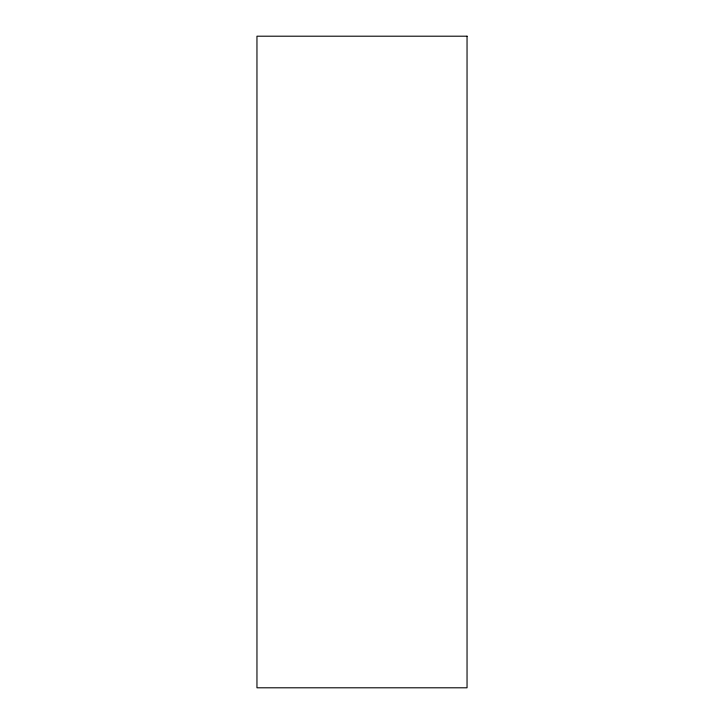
<?xml version="1.0" encoding="UTF-8"?>
<svg xmlns="http://www.w3.org/2000/svg" width="724" height="724" viewBox="0 0 724 724"><rect width="100%" height="100%" fill="white"/><g stroke="black" fill="none" stroke-linecap="round" stroke-linejoin="round"><path stroke-width="1.09" d="M467.043 36.2L256.957 36.2L256.957 687.8L467.043 687.8L467.043 36.2"/></g></svg>
